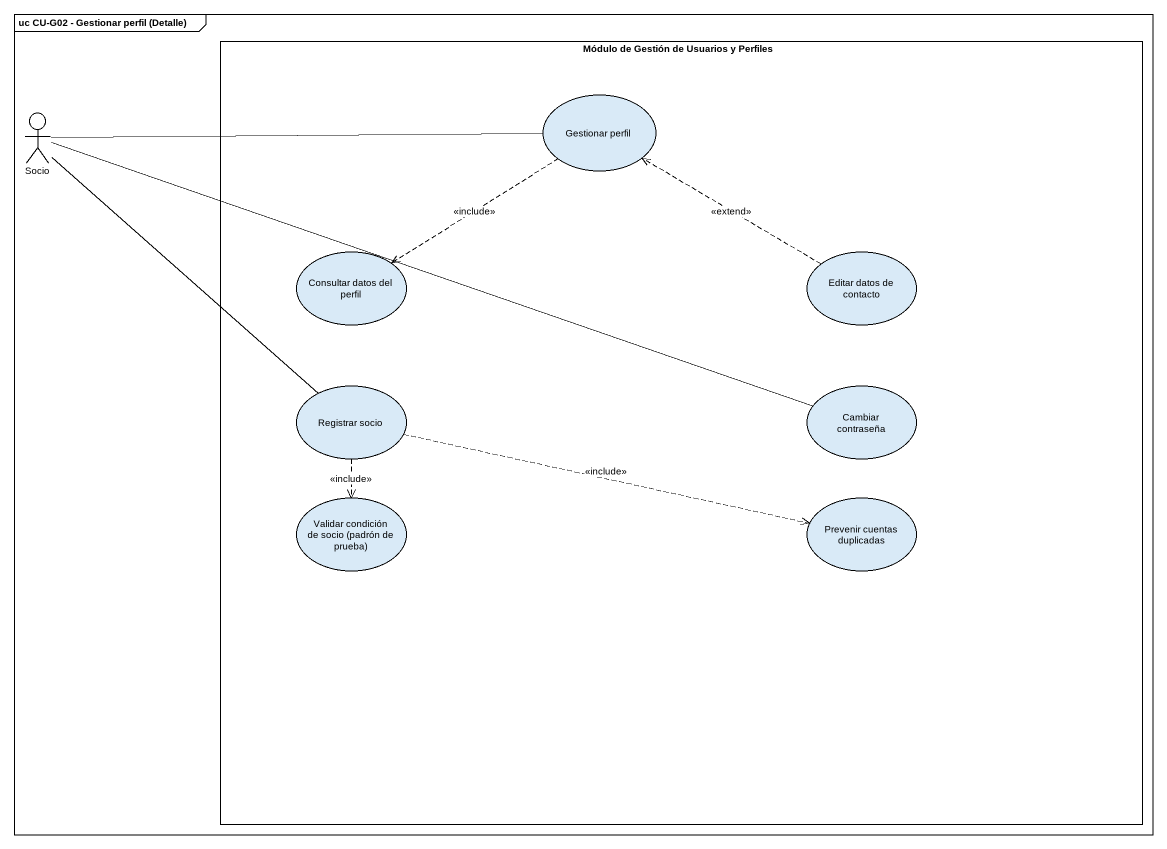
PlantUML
@startuml
mainframe uc CU-G02 - Gestionar perfil (Detalle)
rectangle "Módulo de Gestión de Usuarios y Perfiles" as Módulo_de_Gestión_de {
  usecase "Gestionar perfil" as Gestionar_perfil
  usecase "Consultar datos del perfil" as Consultar_datos_del_perfil
  usecase "Editar datos de contacto" as Editar_datos_de_contacto
  usecase "Registrar socio" as Registrar_socio
  usecase "Cambiar contraseña" as Cambiar_contraseña
  usecase "Validar condición de socio (padrón de prueba)" as Validar_condición_de_socio
  usecase "Prevenir cuentas duplicadas" as Prevenir_cuentas_duplicadas
}
actor Socio
Gestionar_perfil ..> Consultar_datos_del_perfil : <<include>>
Socio -right- Gestionar_perfil
Socio -- Registrar_socio
Socio -right- Cambiar_contraseña
Editar_datos_de_contacto .left.> Gestionar_perfil : <<extend>>
Registrar_socio ..> Validar_condición_de_socio : <<include>>
Registrar_socio .right.> Prevenir_cuentas_duplicadas : <<include>>
@enduml
